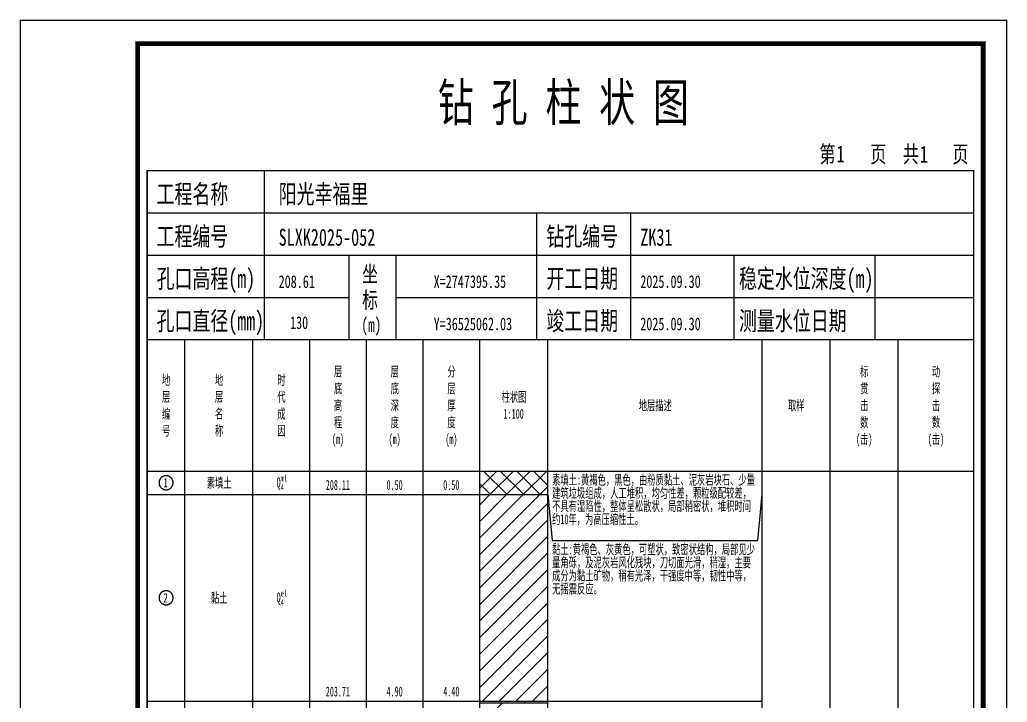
# Model space of a CAD drawing. Header units: millimetres. Extents: x 1264 to 9491, y 619 to 916.
# Drawn here: x 7944.9 to 8155.2, y 770.6 to 916 of the extents above; entities that cross this region are included whole.
import ezdxf
from ezdxf.enums import TextEntityAlignment as Align

# ---------------------------------------------------------------- set-up
doc = ezdxf.new("R2010")
doc.units = ezdxf.units.MM
doc.layers.add('GICAD_POU_TEXTS', color=7, linetype='Continuous')
doc.styles.add('LZ_FONT', font='simfang_0.ttf', dxfattribs={"width": 0.7, "height": 8})
doc.styles.add('成果图图块', font='simfang_0.ttf', dxfattribs={"height": 2.5})
doc.styles.add('成果图表体', font='simfang_0.ttf', dxfattribs={"width": 0.6, "height": 2.1})

# ---------------------------------------------------------------- blocks, each defined once
blk = doc.blocks.new('ZZT_DCBH_Z.dwg53', base_point=(-0.02, 0))
at = {"color": 7}
blk.add_polyline3d([(-1.52, 0.02, 0), (-1.52, -0.06, 0), (-1.52, -0.13, 0), (-1.51, -0.2, 0), (-1.5, -0.28, 0), (-1.48, -0.35, 0), (-1.46, -0.42, 0), (-1.44, -0.49, 0), (-1.41, -0.56, 0), (-1.38, -0.63, 0), (-1.35, -0.69, 0), (-1.31, -0.76, 0), (-1.27, -0.82, 0), (-1.23, -0.88, 0), (-1.18, -0.94, 0), (-1.14, -0.99, 0), (-1.09, -1.04, 0), (-1.03, -1.1, 0), (-0.98, -1.14, 0), (-0.92, -1.19, 0), (-0.86, -1.23, 0), (-0.8, -1.27, 0), (-0.73, -1.31, 0), (-0.67, -1.34, 0), (-0.6, -1.37, 0), (-0.53, -1.4, 0), (-0.46, -1.42, 0), (-0.39, -1.44, 0), (-0.32, -1.46, 0), (-0.25, -1.47, 0), (-0.17, -1.48, 0), (-0.1, -1.48, 0), (-0.02, -1.48, 0), (0.05, -1.48, 0), (0.12, -1.48, 0), (0.2, -1.47, 0), (0.27, -1.46, 0), (0.34, -1.44, 0), (0.41, -1.42, 0), (0.48, -1.4, 0), (0.55, -1.37, 0), (0.62, -1.34, 0), (0.68, -1.31, 0), (0.75, -1.27, 0), (0.81, -1.23, 0), (0.87, -1.19, 0), (0.93, -1.14, 0), (0.98, -1.1, 0), (1.04, -1.04, 0), (1.09, -0.99, 0), (1.13, -0.94, 0), (1.18, -0.88, 0), (1.22, -0.82, 0), (1.26, -0.76, 0), (1.3, -0.69, 0), (1.33, -0.63, 0), (1.36, -0.56, 0), (1.39, -0.49, 0), (1.41, -0.42, 0), (1.43, -0.35, 0), (1.45, -0.28, 0), (1.46, -0.2, 0), (1.47, -0.13, 0), (1.47, -0.06, 0), (1.48, 0.02, 0), (1.47, 0.09, 0), (1.47, 0.16, 0), (1.46, 0.24, 0), (1.45, 0.31, 0), (1.43, 0.38, 0), (1.41, 0.45, 0), (1.39, 0.52, 0), (1.36, 0.59, 0), (1.33, 0.66, 0), (1.3, 0.72, 0), (1.26, 0.79, 0), (1.22, 0.85, 0), (1.18, 0.91, 0), (1.13, 0.97, 0), (1.09, 1.02, 0), (1.04, 1.08, 0), (0.98, 1.13, 0), (0.93, 1.18, 0), (0.87, 1.22, 0), (0.81, 1.26, 0), (0.75, 1.3, 0), (0.68, 1.34, 0), (0.62, 1.37, 0), (0.55, 1.4, 0), (0.48, 1.43, 0), (0.41, 1.45, 0), (0.34, 1.47, 0), (0.27, 1.49, 0), (0.2, 1.5, 0), (0.12, 1.51, 0), (0.05, 1.51, 0), (-0.02, 1.52, 0), (-0.1, 1.51, 0), (-0.17, 1.51, 0), (-0.25, 1.5, 0), (-0.32, 1.49, 0), (-0.39, 1.47, 0), (-0.46, 1.45, 0), (-0.53, 1.43, 0), (-0.6, 1.4, 0), (-0.67, 1.37, 0), (-0.73, 1.34, 0), (-0.8, 1.3, 0), (-0.86, 1.26, 0), (-0.92, 1.22, 0), (-0.98, 1.18, 0), (-1.03, 1.13, 0), (-1.09, 1.08, 0), (-1.14, 1.02, 0), (-1.18, 0.97, 0), (-1.23, 0.91, 0), (-1.27, 0.85, 0), (-1.31, 0.79, 0), (-1.35, 0.72, 0), (-1.38, 0.66, 0), (-1.41, 0.59, 0), (-1.44, 0.52, 0), (-1.46, 0.45, 0), (-1.48, 0.38, 0), (-1.5, 0.31, 0), (-1.51, 0.24, 0), (-1.52, 0.16, 0), (-1.52, 0.09, 0), (-1.52, 0.02, 0)], dxfattribs=at)
at = {"layer": 'GICAD_POU_TEXTS', "color": 7, "style": '成果图图块', "width": 0.7}
blk.add_text('1', height=2, dxfattribs=at).set_placement((-0.11, -0.99), align=Align.CENTER)
blk = doc.blocks.new('ZZT_DCBH_Z.dwg54', base_point=(-0.02, 0))
at = {"color": 7}
blk.add_polyline3d([(-1.52, 0.02, 0), (-1.52, -0.06, 0), (-1.52, -0.13, 0), (-1.51, -0.2, 0), (-1.5, -0.28, 0), (-1.48, -0.35, 0), (-1.46, -0.42, 0), (-1.44, -0.49, 0), (-1.41, -0.56, 0), (-1.38, -0.63, 0), (-1.35, -0.69, 0), (-1.31, -0.76, 0), (-1.27, -0.82, 0), (-1.23, -0.88, 0), (-1.18, -0.94, 0), (-1.14, -0.99, 0), (-1.09, -1.04, 0), (-1.03, -1.1, 0), (-0.98, -1.14, 0), (-0.92, -1.19, 0), (-0.86, -1.23, 0), (-0.8, -1.27, 0), (-0.73, -1.31, 0), (-0.67, -1.34, 0), (-0.6, -1.37, 0), (-0.53, -1.4, 0), (-0.46, -1.42, 0), (-0.39, -1.44, 0), (-0.32, -1.46, 0), (-0.25, -1.47, 0), (-0.17, -1.48, 0), (-0.1, -1.48, 0), (-0.02, -1.48, 0), (0.05, -1.48, 0), (0.12, -1.48, 0), (0.2, -1.47, 0), (0.27, -1.46, 0), (0.34, -1.44, 0), (0.41, -1.42, 0), (0.48, -1.4, 0), (0.55, -1.37, 0), (0.62, -1.34, 0), (0.68, -1.31, 0), (0.75, -1.27, 0), (0.81, -1.23, 0), (0.87, -1.19, 0), (0.93, -1.14, 0), (0.98, -1.1, 0), (1.04, -1.04, 0), (1.09, -0.99, 0), (1.13, -0.94, 0), (1.18, -0.88, 0), (1.22, -0.82, 0), (1.26, -0.76, 0), (1.3, -0.69, 0), (1.33, -0.63, 0), (1.36, -0.56, 0), (1.39, -0.49, 0), (1.41, -0.42, 0), (1.43, -0.35, 0), (1.45, -0.28, 0), (1.46, -0.2, 0), (1.47, -0.13, 0), (1.47, -0.06, 0), (1.48, 0.02, 0), (1.47, 0.09, 0), (1.47, 0.16, 0), (1.46, 0.24, 0), (1.45, 0.31, 0), (1.43, 0.38, 0), (1.41, 0.45, 0), (1.39, 0.52, 0), (1.36, 0.59, 0), (1.33, 0.66, 0), (1.3, 0.72, 0), (1.26, 0.79, 0), (1.22, 0.85, 0), (1.18, 0.91, 0), (1.13, 0.97, 0), (1.09, 1.02, 0), (1.04, 1.08, 0), (0.98, 1.13, 0), (0.93, 1.18, 0), (0.87, 1.22, 0), (0.81, 1.26, 0), (0.75, 1.3, 0), (0.68, 1.34, 0), (0.62, 1.37, 0), (0.55, 1.4, 0), (0.48, 1.43, 0), (0.41, 1.45, 0), (0.34, 1.47, 0), (0.27, 1.49, 0), (0.2, 1.5, 0), (0.12, 1.51, 0), (0.05, 1.51, 0), (-0.02, 1.52, 0), (-0.1, 1.51, 0), (-0.17, 1.51, 0), (-0.25, 1.5, 0), (-0.32, 1.49, 0), (-0.39, 1.47, 0), (-0.46, 1.45, 0), (-0.53, 1.43, 0), (-0.6, 1.4, 0), (-0.67, 1.37, 0), (-0.73, 1.34, 0), (-0.8, 1.3, 0), (-0.86, 1.26, 0), (-0.92, 1.22, 0), (-0.98, 1.18, 0), (-1.03, 1.13, 0), (-1.09, 1.08, 0), (-1.14, 1.02, 0), (-1.18, 0.97, 0), (-1.23, 0.91, 0), (-1.27, 0.85, 0), (-1.31, 0.79, 0), (-1.35, 0.72, 0), (-1.38, 0.66, 0), (-1.41, 0.59, 0), (-1.44, 0.52, 0), (-1.46, 0.45, 0), (-1.48, 0.38, 0), (-1.5, 0.31, 0), (-1.51, 0.24, 0), (-1.52, 0.16, 0), (-1.52, 0.09, 0), (-1.52, 0.02, 0)], dxfattribs=at)
at = {"layer": 'GICAD_POU_TEXTS', "color": 7, "style": '成果图图块', "width": 0.7}
blk.add_text('2', height=2, dxfattribs=at).set_placement((-0.11, -0.99), align=Align.CENTER)
blk = doc.blocks.new('柱状图图框模板-(昇龙标准).dwg30', base_point=(27, 229))
for p, q in [((52, 229), (52, 265)), ((27, 256), (203, 256)), ((110, 229), (110, 256)), ((130, 229), (130, 256)), ((27, 247), (203, 247)), ((70, 229), (70, 247)), ((80, 229), (80, 247)), ((152, 229), (152, 247)), ((182, 229), (182, 247)), ((27, 238), (70, 238)), ((80, 238), (203, 238))]:
    blk.add_line(p, q)
for points, const_width in [([(0, 0), (210, 0), (210, 297), (0, 297)], 0.25), ([(25, 5), (205, 5), (205, 292), (25, 292)], 1), ([(27, 265), (203, 265), (203, 17), (27, 17)], 0.3)]:
    blk.add_lwpolyline(points, close=True, dxfattribs=dict(const_width=const_width))
at = {"const_width": 0.3}
blk.add_lwpolyline([(27, 229), (203, 229)], dxfattribs=at)
at = {"style": 'LZ_FONT', "width": 0.7}
for s, height, p in [('钻 孔 柱 状 图', 8, (88.9, 275.54)), ('第', 3.6, (170.12, 266.7)), ('1', 3.6, (173.78, 266.75)), ('页', 3.6, (180.96, 266.7)), ('共', 3.6, (187.88, 266.7)), ('1', 3.6, (191.54, 266.7)), ('页', 3.6, (198.44, 266.7)), ('工程名称', 4, (29, 258)), ('阳光幸福里', 4, (55, 258)), ('工程编号', 4, (29, 249)), ('SLXK2025-052', 3.6, (55, 249)), ('钻孔编号', 4, (112, 249)), ('ZK31', 3.6, (132, 249)), ('孔口高程(m)', 4, (29, 240)), ('坐', 3.5, (72.79, 241.24)), ('开工日期', 4, (112, 240)), ('稳定水位深度(m)', 4, (153, 240)), ('208.61', 2.7, (55, 240)), ('X=2747395.35', 2.7, (88, 240)), ('2025.09.30', 2.7, (132, 240)), ('标', 3.5, (72.79, 235.7)), ('孔口直径(mm)', 4, (29, 231)), ('竣工日期', 4, (112, 231)), ('测量水位日期', 4, (153, 231)), ('130', 2.7, (57.43, 231.26)), ('(m) ', 3, (72.59, 230.65)), ('Y=36525062.03', 2.7, (88, 231)), ('2025.09.30', 2.7, (132, 231))]:
    blk.add_text(s, height=height, dxfattribs=at).set_placement(p)

msp = doc.modelspace()

# ---------------------------------------------------------------- hatches: boundary and pattern name
at = {"linetype": 'Continuous'}
h = msp.add_hatch(dxfattribs=at)
h.set_pattern_fill('GKSTT', scale=0.5, style=0, pattern_type=2)
h.set_pattern_definition([(45, (0, 0), (-1.76776695, 1.76776695), []), (135, (0, 0), (-1.76776695, -1.76776695), [])])
h.paths.add_polyline_path([(8042.88, 814.89), (8057.37, 814.89), (8057.37, 819.89), (8042.88, 819.89)])
h = msp.add_hatch(dxfattribs=at)
h.set_pattern_fill('GKNXT', scale=0.5, style=0, pattern_type=2)
h.set_pattern_definition([(45, (0, 0), (-1.76776695, 1.76776695), [])])
h.paths.add_polyline_path([(8042.88, 770.89), (8057.37, 770.89), (8057.37, 814.89), (8042.88, 814.89)])
h = msp.add_hatch(dxfattribs=at)
h.set_pattern_fill('GKNHY1', scale=0.5, style=0, pattern_type=2)
h.set_pattern_definition([(0, (0, 0), (0, 2.3), []), (45, (0, 0), (4e-16, 4.5999997), [3.252691, -6.5053825])])
h.paths.add_polyline_path([(8042.88, 681.09), (8057.37, 681.09), (8057.37, 770.89), (8042.88, 770.89)])

# ---------------------------------------------------------------- linework, layer by layer
at = {"color": 0}
for p, q in [((7972.06, 819.89), (7980.11, 819.89)), ((7972.06, 814.89), (7972.06, 819.89)), ((7980.11, 814.89), (7980.11, 819.89)), ((7972.06, 814.89), (7980.11, 814.89)), ((7972.06, 814.89), (7980.11, 814.89)), ((7972.06, 770.89), (7972.06, 814.89)), ((7980.11, 770.89), (7980.11, 814.89)), ((7972.06, 770.89), (7980.11, 770.89)), ((7972.06, 770.89), (7980.11, 770.89)), ((7972.06, 681.09), (7972.06, 770.89)), ((7980.11, 681.09), (7980.11, 770.89))]:
    msp.add_line(p, q, dxfattribs=at)
for points in [[(7972.06, 847.89), (7980.11, 847.89)], [(7972.06, 819.89), (7972.06, 847.89)], [(7980.11, 819.89), (7980.11, 847.89)], [(7980.11, 847.89), (7994.59, 847.89)], [(7980.11, 819.89), (7980.11, 847.89)], [(7994.59, 819.89), (7994.59, 847.89)], [(7994.59, 847.89), (8006.67, 847.89)], [(7994.59, 819.89), (7994.59, 847.89)], [(8006.67, 819.89), (8006.67, 847.89)], [(8006.67, 847.89), (8018.74, 847.89)], [(8006.67, 819.89), (8006.67, 847.89)], [(8018.74, 819.89), (8018.74, 847.89)], [(8018.74, 847.89), (8030.81, 847.89)], [(8018.74, 819.89), (8018.74, 847.89)], [(8030.81, 819.89), (8030.81, 847.89)], [(8030.81, 847.89), (8042.88, 847.89)], [(8030.81, 819.89), (8030.81, 847.89)], [(8042.88, 819.89), (8042.88, 847.89)], [(8042.88, 847.89), (8057.37, 847.89)], [(8042.88, 819.89), (8042.88, 847.89)], [(8057.37, 819.89), (8057.37, 847.89)], [(8057.37, 847.89), (8103, 847.89)], [(8057.37, 819.89), (8057.37, 847.89)], [(8103, 819.89), (8103, 847.89)], [(8103, 847.89), (8117.48, 847.89)], [(8103, 819.89), (8103, 847.89)], [(8117.48, 819.89), (8117.48, 847.89)], [(8117.48, 847.89), (8131.97, 847.89)], [(8117.48, 819.89), (8117.48, 847.89)], [(8131.97, 819.89), (8131.97, 847.89)], [(8131.97, 847.89), (8148.06, 847.89)], [(8131.97, 819.89), (8131.97, 847.89)], [(8148.06, 819.89), (8148.06, 847.89)], [(7972.06, 819.89), (7980.11, 819.89)], [(7972.06, 635.89), (7972.06, 819.89)], [(7972.06, 819.89), (7980.11, 819.89)], [(7980.11, 635.89), (7980.11, 819.89)], [(7980.11, 819.89), (7994.59, 819.89)], [(7980.11, 635.89), (7980.11, 819.89)], [(7980.11, 819.89), (7994.59, 819.89)], [(7980.11, 819.89), (7994.59, 819.89)], [(7980.11, 814.89), (7980.11, 819.89)], [(7994.59, 635.89), (7994.59, 819.89)], [(7994.59, 814.89), (7994.59, 819.89)], [(7994.59, 819.89), (8006.67, 819.89)], [(7994.59, 635.89), (7994.59, 819.89)], [(7994.59, 819.89), (8006.67, 819.89)], [(7994.59, 819.89), (8006.67, 819.89)], [(7994.59, 814.89), (7994.59, 819.89)], [(8006.67, 635.89), (8006.67, 819.89)], [(8006.67, 814.89), (8006.67, 819.89)], [(8006.67, 819.89), (8018.74, 819.89)], [(8006.67, 635.89), (8006.67, 819.89)], [(8006.67, 819.89), (8018.74, 819.89)], [(8006.67, 819.89), (8018.74, 819.89)], [(8006.67, 814.89), (8006.67, 819.89)], [(8018.74, 635.89), (8018.74, 819.89)], [(8018.74, 814.89), (8018.74, 819.89)], [(8018.74, 819.89), (8030.81, 819.89)], [(8018.74, 635.89), (8018.74, 819.89)], [(8018.74, 819.89), (8030.81, 819.89)], [(8018.74, 819.89), (8030.81, 819.89)], [(8018.74, 814.89), (8018.74, 819.89)], [(8030.81, 635.89), (8030.81, 819.89)], [(8030.81, 814.89), (8030.81, 819.89)], [(8030.81, 819.89), (8042.88, 819.89)], [(8030.81, 635.89), (8030.81, 819.89)], [(8030.81, 819.89), (8042.88, 819.89)], [(8030.81, 819.89), (8042.88, 819.89)], [(8030.81, 814.89), (8030.81, 819.89)], [(8042.88, 635.89), (8042.88, 819.89)], [(8042.88, 814.89), (8042.88, 819.89)], [(8042.88, 819.89), (8057.37, 819.89)], [(8042.88, 635.89), (8042.88, 819.89)], [(8042.88, 819.89), (8057.37, 819.89)], [(8057.37, 635.89), (8057.37, 819.89)], [(8057.37, 819.89), (8103, 819.89)], [(8057.37, 635.89), (8057.37, 819.89)], [(8057.37, 819.89), (8103, 819.89)], [(8057.37, 814.89), (8057.37, 819.89)], [(8103, 635.89), (8103, 819.89)], [(8103, 814.89), (8103, 819.89)], [(8103, 819.89), (8117.48, 819.89)], [(8103, 635.89), (8103, 819.89)], [(8103, 819.89), (8117.48, 819.89)], [(8117.48, 635.89), (8117.48, 819.89)], [(8117.48, 819.89), (8131.97, 819.89)], [(8117.48, 635.89), (8117.48, 819.89)], [(8117.48, 819.89), (8131.97, 819.89)], [(8131.97, 635.89), (8131.97, 819.89)], [(8131.97, 819.89), (8148.06, 819.89)], [(8131.97, 635.89), (8131.97, 819.89)], [(8131.97, 819.89), (8148.06, 819.89)], [(8148.06, 635.89), (8148.06, 819.89)], [(7980.11, 814.89), (7994.59, 814.89)], [(7980.11, 814.89), (7994.59, 814.89)], [(7980.11, 770.89), (7980.11, 814.89)], [(7994.59, 770.89), (7994.59, 814.89)], [(7994.59, 814.89), (8006.67, 814.89)], [(7994.59, 814.89), (8006.67, 814.89)], [(7994.59, 770.89), (7994.59, 814.89)], [(8006.67, 770.89), (8006.67, 814.89)], [(8006.67, 814.89), (8018.74, 814.89)], [(8006.67, 814.89), (8018.74, 814.89)], [(8006.67, 770.89), (8006.67, 814.89)], [(8018.74, 770.89), (8018.74, 814.89)], [(8018.74, 814.89), (8030.81, 814.89)], [(8018.74, 814.89), (8030.81, 814.89)], [(8018.74, 770.89), (8018.74, 814.89)], [(8030.81, 770.89), (8030.81, 814.89)], [(8030.81, 814.89), (8042.88, 814.89)], [(8030.81, 814.89), (8042.88, 814.89)], [(8030.81, 770.89), (8030.81, 814.89)], [(8042.88, 770.89), (8042.88, 814.89)], [(8057.37, 814.89), (8058.28, 805.09)], [(8057.37, 770.89), (8057.37, 814.89)], [(8102.08, 805.09), (8103, 814.89)], [(8103, 770.89), (8103, 814.89)], [(8058.28, 805.09), (8102.08, 805.09)], [(7980.11, 770.89), (7994.59, 770.89)], [(7980.11, 770.89), (7994.59, 770.89)], [(7980.11, 681.09), (7980.11, 770.89)], [(7994.59, 681.09), (7994.59, 770.89)], [(7994.59, 770.89), (8006.67, 770.89)], [(7994.59, 770.89), (8006.67, 770.89)], [(7994.59, 681.09), (7994.59, 770.89)], [(8006.67, 681.09), (8006.67, 770.89)], [(8006.67, 770.89), (8018.74, 770.89)], [(8006.67, 770.89), (8018.74, 770.89)], [(8006.67, 681.09), (8006.67, 770.89)], [(8018.74, 681.09), (8018.74, 770.89)], [(8018.74, 770.89), (8030.81, 770.89)], [(8018.74, 770.89), (8030.81, 770.89)], [(8018.74, 681.09), (8018.74, 770.89)], [(8030.81, 681.09), (8030.81, 770.89)], [(8030.81, 770.89), (8042.88, 770.89)], [(8030.81, 770.89), (8042.88, 770.89)], [(8030.81, 681.09), (8030.81, 770.89)], [(8042.88, 681.09), (8042.88, 770.89)], [(8057.37, 770.89), (8103, 770.89)], [(8057.37, 770.89), (8103, 770.89)], [(8057.37, 681.09), (8057.37, 770.89)], [(8103, 681.09), (8103, 770.89)]]:
    msp.add_lwpolyline(points, dxfattribs=at)
at = {"color": 7, "flags": 128}
for points in [[(8042.88, 814.89), (8057.37, 814.89)], [(8042.88, 770.89), (8057.37, 770.89)]]:
    msp.add_lwpolyline(points, dxfattribs=at)

# ---------------------------------------------------------------- block references
for name, p in [('柱状图图框模板-(昇龙标准).dwg30', (7972.06, 847.89)), ('ZZT_DCBH_Z.dwg53', (7976.09, 817.39)), ('ZZT_DCBH_Z.dwg54', (7976.09, 792.89))]:
    msp.add_blockref(name, p)

# ---------------------------------------------------------------- texts
at = {"color": 0, "style": '成果图表体', "width": 0.6}
for s, height, p in [('层', 2.1, (8011.84, 840.04)), ('层', 2.1, (8023.91, 840.04)), ('分', 2.1, (8035.98, 840.04)), ('标', 2.1, (8123.86, 840.04)), ('动', 2.1, (8139.15, 840.04)), ('地', 2.1, (7975.22, 838.24)), ('地', 2.1, (7986.49, 838.24)), ('时', 2.1, (7999.76, 838.24)), ('层', 2.1, (7975.22, 834.64)), ('层', 2.1, (7986.49, 834.64)), ('代', 2.1, (7999.76, 834.64)), ('底', 2.1, (8011.84, 836.44)), ('底', 2.1, (8023.91, 836.44)), ('层', 2.1, (8035.98, 836.44)), ('柱状图', 2.1, (8047.52, 834.64)), ('贯', 2.1, (8123.86, 836.44)), ('探', 2.1, (8139.15, 836.44)), ('高', 2.1, (8011.84, 832.84)), ('深', 2.1, (8023.91, 832.84)), ('厚', 2.1, (8035.98, 832.84)), ('地层描述', 2.1, (8076.72, 832.84)), ('取样', 2.1, (8108.51, 832.84)), ('击', 2.1, (8123.86, 832.84)), ('击', 2.1, (8139.15, 832.84)), ('编', 2.1, (7975.22, 831.04)), ('名', 2.1, (7986.49, 831.04)), ('成', 2.1, (7999.76, 831.04)), ('1:100', 2.1, (8047.96, 831.04)), ('程', 2.1, (8011.84, 829.24)), ('度', 2.1, (8023.91, 829.24)), ('度', 2.1, (8035.98, 829.24)), ('数', 2.1, (8123.86, 829.24)), ('数', 2.1, (8139.15, 829.24)), ('号', 2.1, (7975.22, 827.44)), ('称', 2.1, (7986.49, 827.44)), ('因', 2.1, (7999.76, 827.44)), ('(m)', 2.1, (8011.4, 825.64)), ('(m)', 2.1, (8023.47, 825.64)), ('(m)', 2.1, (8035.55, 825.64)), ('(击)', 2.1, (8122.99, 825.64)), ('(击)', 2.1, (8138.28, 825.64)), ('素填土', 2.1, (7984.75, 816.34)), ('Q', 2.1, (7999.62, 816.41)), ('ml', 1.4, (8000.49, 817.67)), ('208.11', 2.1, (8010.1, 815.89)), ('0.50', 2.1, (8023.04, 815.89)), ('0.50', 2.1, (8035.11, 815.89)), ('4', 1.4, (8000.49, 815.71)), ('黏土', 2.1, (7985.62, 791.84)), ('Q', 2.1, (7999.62, 791.91)), ('el', 1.4, (8000.49, 793.17)), ('4', 1.4, (8000.49, 791.21)), ('203.71', 2.1, (8010.1, 771.89)), ('4.90', 2.1, (8023.04, 771.89)), ('4.40', 2.1, (8035.11, 771.89))]:
    msp.add_text(s, height=height, dxfattribs=at).set_placement(p)
at = {"color": 0, "char_height": 2.1, "width": 43.8045, "attachment_point": 1, "line_spacing_factor": 0.8, "style": '成果图表体'}
for s, insert in [('\\A1;素填土:黄褐色，黑色，由粉质黏土、泥灰岩块石、少量建筑垃圾组成，人工堆积，均匀性差，颗粒级配较差，不具有湿陷性，整体呈松散状，局部稍密状，堆积时间约10年，为高压缩性土。', (8058.28, 819.09)), ('\\A1;黏土:黄褐色、灰黄色，可塑状，致密状结构，局部见少量角砾，及泥灰岩风化残块，刀切面光滑，稍湿，主要成分为黏土矿物，稍有光泽，干强度中等，韧性中等，无摇震反应。', (8058.28, 804.29))]:
    msp.add_mtext(s, dxfattribs=dict(at, insert=insert))

doc.saveas('drawing.dxf')
